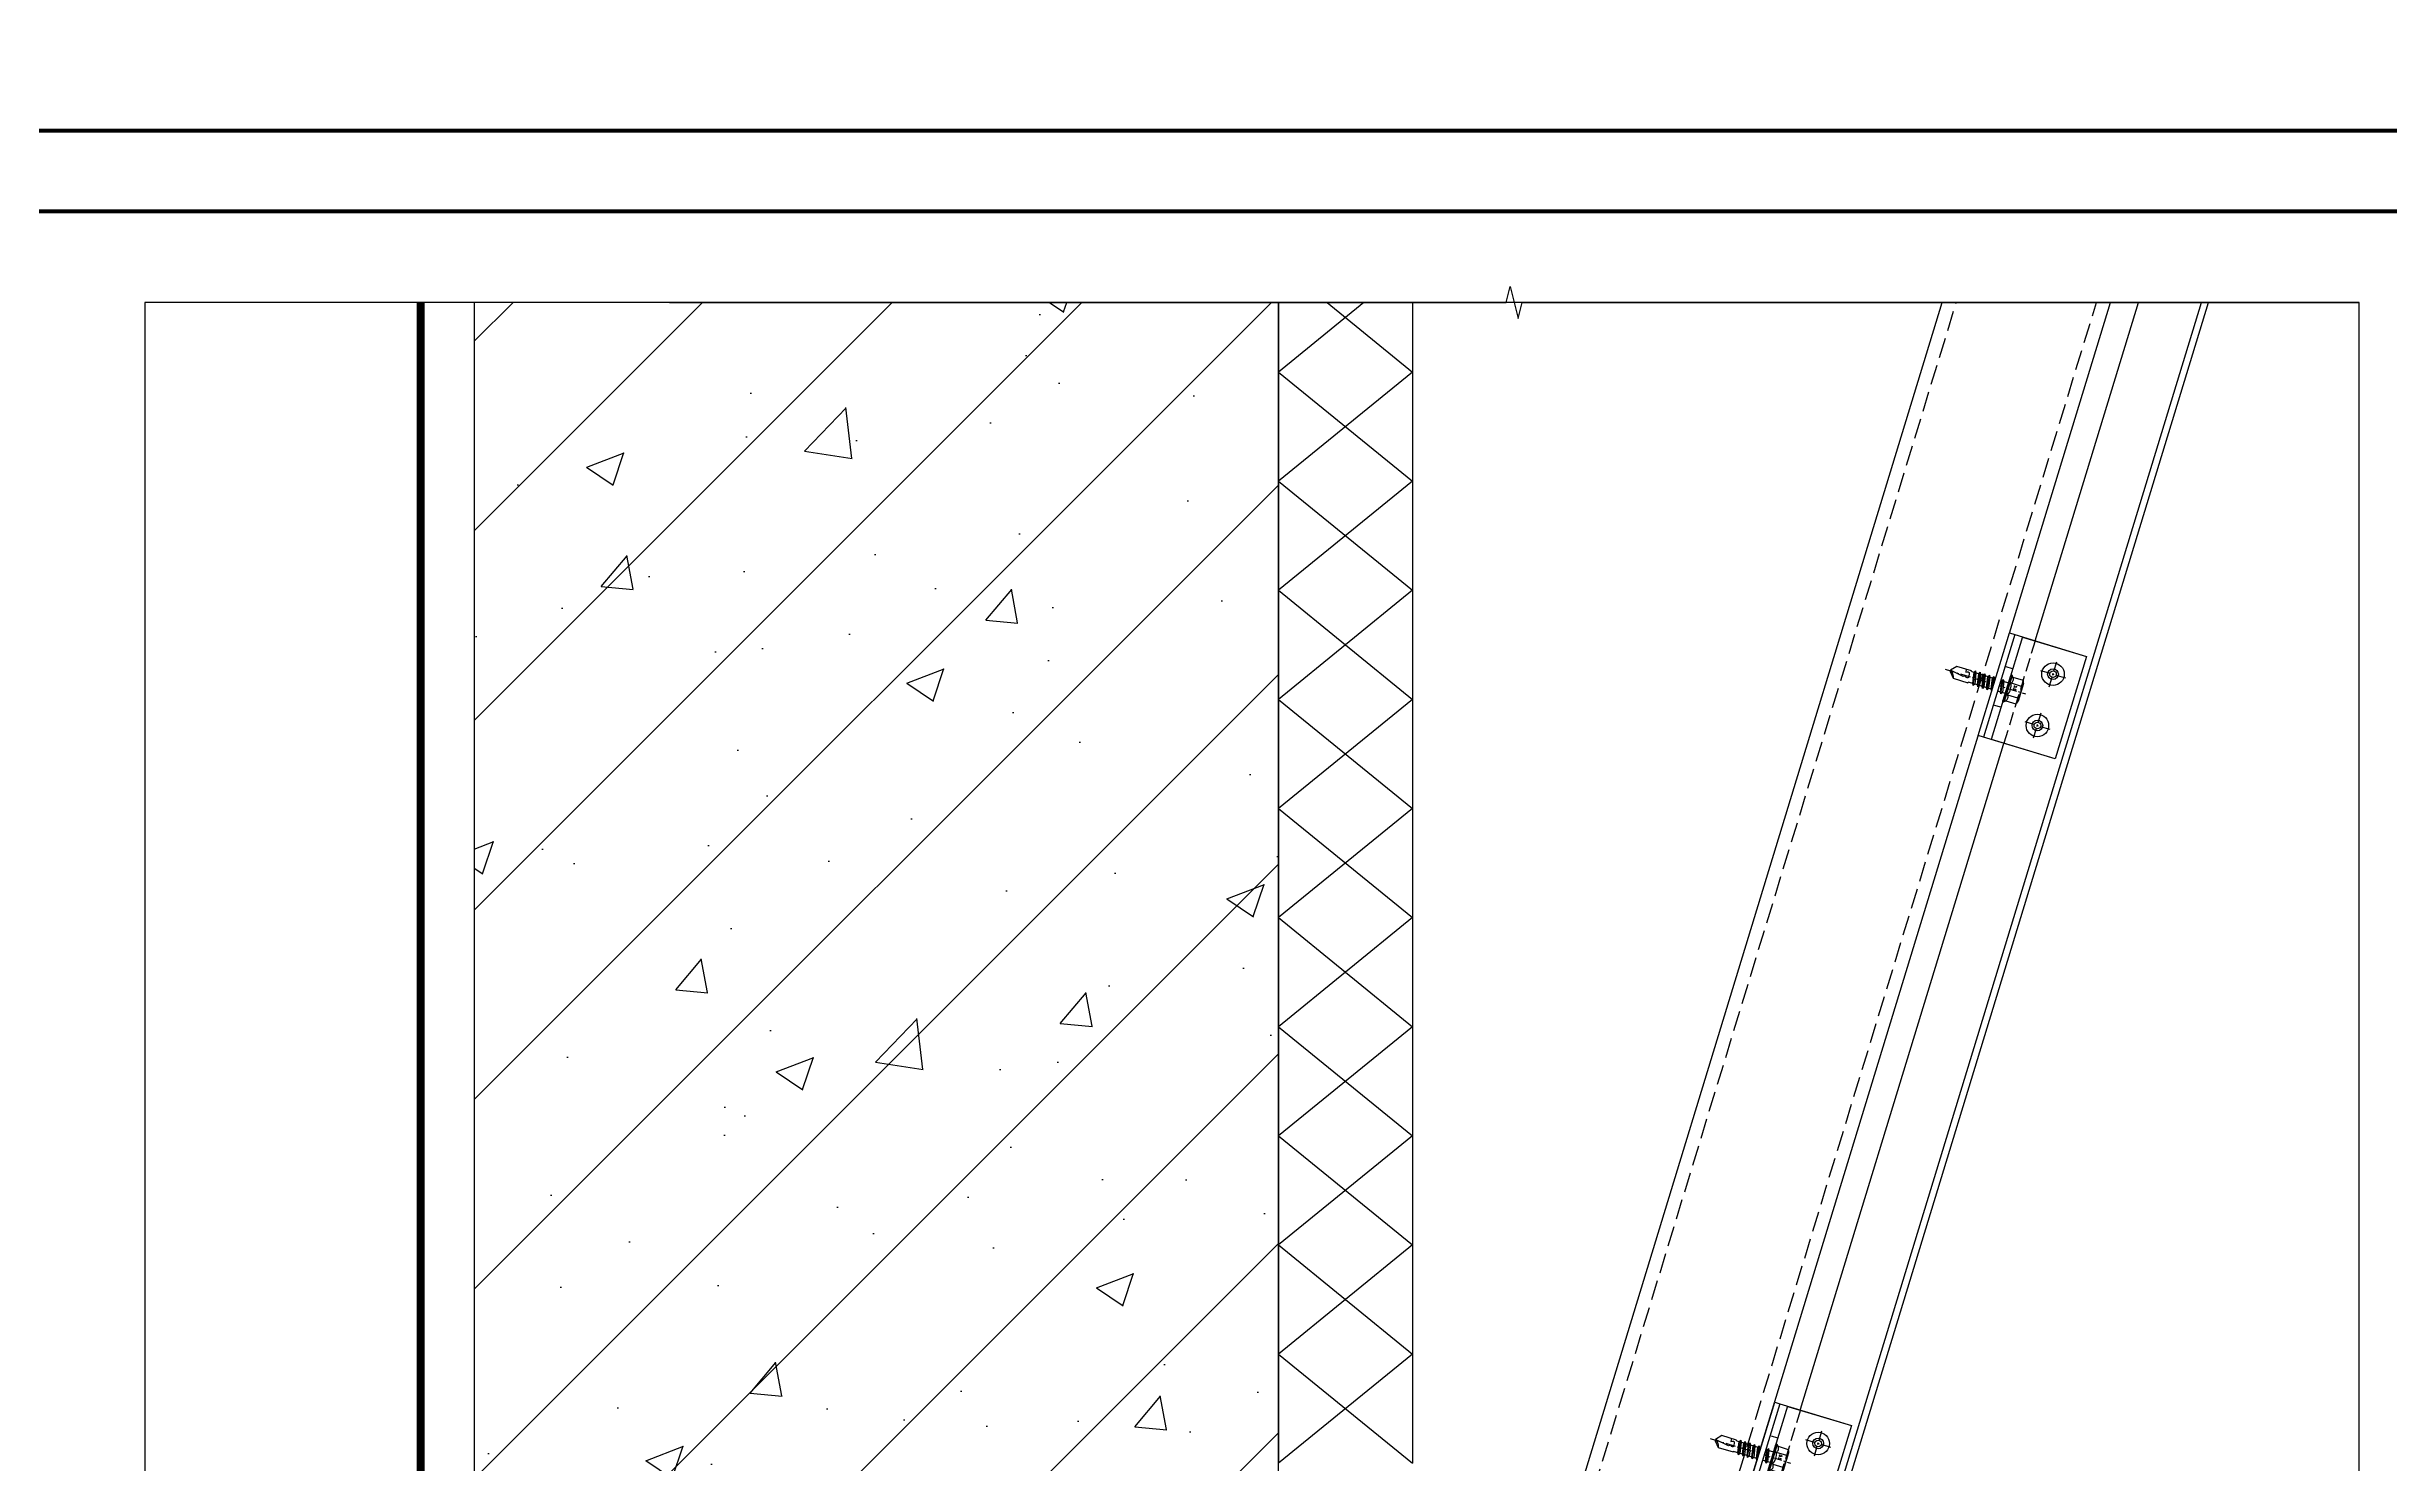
# Model space of a CAD drawing. Extents: x -160106 to 966792, y -663931 to 1550022.
# Drawn here: x -82057 to -81184, y -86062 to -85534 of the extents above; entities that cross this region are included whole.
import ezdxf
from ezdxf.enums import TextEntityAlignment as Align
from ezdxf.xclip import XClip

# ---------------------------------------------------------------- set-up
doc = ezdxf.new("R2010")
doc.units = 0
for name, pattern in [('CENTER', [2, 1.25, -0.25, 0.25, -0.25]), ('ZN-CENTER', [2, 1.25, -0.25, 0.25, -0.25]), ('ZN-DASH', [0.35, 0.25, -0.1])]:
    doc.linetypes.add(name, pattern=pattern)
for name, color, linetype in [('!ZN1-填充-8', 8, 'Continuous'), ('!ZN3-铝板幕墙-3', 3, 'Continuous'), ('!ZN4-辅助材料-1', 1, 'Continuous'), ('!ZN4-配件-11', 11, 'Continuous'), ('!ZN5-钢材投影-40', 40, 'Continuous'), ('!ZN5-铝材投影-112', 112, 'Continuous'), ('!ZN6-虚线-8', 8, 'ZN-DASH'), ('0-cxFrame', 155, 'Continuous'), ('3符号', 173, 'Continuous'), ('A-LIN-V', 9, 'Continuous'), ('S-SHAPE', 51, 'Continuous')]:
    doc.layers.add(name, color=color, linetype=linetype)
doc.layers.add('0-cxText', color=131, linetype='Continuous', lineweight=25)
doc.styles.add('cx_tuming', font='simhei.ttf')
doc.styles.add('cx_tuqian1', font='')
doc.styles.add('DHTEXT-1', font='ROMANS.shx', dxfattribs={"width": 0.7, "bigfont": 'CHINESE.shx'})
doc.styles.add('黑体', font='simhei.ttf', dxfattribs={"height": 12})
doc.styles.get('cx_tuqian1').set_extended_font_data('SimSun')

# ---------------------------------------------------------------- blocks, each defined once
blk = doc.blocks.new('$LinePat$保温板1')
at = {"color": 0}
for p, q in [((0, 0), (16, -20)), ((0, -20), (16, 0))]:
    blk.add_line(p, q, dxfattribs=at)
for points in [[(0, 0), (16, 0)], [(0, -20), (16, -20)]]:
    blk.add_lwpolyline(points)
blk = doc.blocks.new('*U1991')
at = {"color": 0, "linetype": 'ZN-CENTER', "ltscale": 3}
blk.add_line((24, 0), (-7.28, 0), dxfattribs=at)
at = {"ltscale": 10}
for p, q in [((-5.45, -3.46), (-5.45, 3.46)), ((-1.02, 4.62), (-4.95, 4.62)), ((-1.02, 2.31), (-4.95, 2.31)), ((-0.55, -5.12), (-0.55, 5.12)), ((-0.17, 5.48), (0, 4.84)), ((0, -4.84), (0, 4.84)), ((0, 2.08), (14.29, 2.08)), ((1.42, 2.73), (2.2, -2.73)), ((3.22, 2.73), (4, -2.73)), ((5.02, 2.73), (5.8, -2.73)), ((6.82, 2.73), (7.6, -2.73)), ((8.62, 2.73), (9.4, -2.73)), ((10.42, 2.73), (11.2, -2.73)), ((12.22, 2.73), (13, -2.73)), ((-1.02, -2.31), (-4.95, -2.31)), ((-1.02, -4.62), (-4.95, -4.62)), ((-0.17, -5.48), (0, -4.84)), ((14.29, -2.09), (0, -2.09))]:
    blk.add_line(p, q, dxfattribs=at)
for points in [[(1.83, -2.09), (1.05, 2.08), (1.42, 2.73), (1.79, 2.08), (2.57, -2.09), (2.2, -2.73)], [(3.63, -2.09), (2.85, 2.08), (3.22, 2.73), (3.59, 2.08), (4.37, -2.09), (4, -2.73)], [(5.43, -2.09), (4.65, 2.08), (5.02, 2.73), (5.39, 2.08), (6.17, -2.09), (5.8, -2.73)], [(7.23, -2.09), (6.45, 2.08), (6.82, 2.73), (7.19, 2.08), (7.97, -2.09), (7.6, -2.73)], [(9.03, -2.09), (8.25, 2.08), (8.62, 2.73), (8.99, 2.08), (9.77, -2.09), (9.4, -2.73)], [(10.83, -2.09), (10.05, 2.08), (10.42, 2.73), (10.79, 2.08), (11.57, -2.09), (11.2, -2.73)], [(12.63, -2.09), (11.85, 2.08), (12.22, 2.73), (12.59, 2.08), (13.37, -2.09), (13, -2.73)]]:
    blk.add_lwpolyline(points, close=True, dxfattribs=at)
for points in [[(14.29, -2.09, -0.414214), (14.45, -2.24), (14.45, -2.32), (20.18, -2.32), (22, -0.26), (22, 0.26), (20.18, 2.32), (14.45, 2.32), (14.45, 2.24, -0.414214), (14.29, 2.08)], [(16.51, -2.32), (16.36, -1.2), (15.83, -1.52, -0.530462), (15.03, -1.17), (14.81, 0.1, -0.651316), (15.47, 0.54), (16, 0.21), (16.77, 0.66), (22, -0.26, -0.201226), (20.18, 2.32)]]:
    blk.add_lwpolyline(points, format="xyb", dxfattribs=at)
for centre, radius, start, end in [((-3.87, 3.46), 1.58, 133.17355, 226.82645), ((0.13, 0), 5.58, 155.5673, 204.4327), ((0.07, 3.46), 1.58, 133.17355, 226.82645), ((4.07, 0), 5.58, 155.5673, 204.4327), ((7.48, -2.87), 11.32, 132.49215, 138.60636), ((-3.87, -3.46), 1.58, 133.17355, 226.82645), ((0.07, -3.46), 1.58, 133.17355, 226.82645), ((7.48, 2.87), 11.32, 221.39356, 227.50785)]:
    blk.add_arc(centre, radius, start, end, dxfattribs=at)
at = {"layer": 'Defpoints', "color": 0, "ltscale": 10, "style": 'DHTEXT-1', "width": 0.7}
blk.add_text('5.5', height=1, rotation=90, dxfattribs=at).set_placement((-2.46, -0.93), align=Align.CENTER)
blk = doc.blocks.new('*U2070')
at = {"color": 0, "linetype": 'CENTER', "ltscale": 3}
for p, q in [((4.88, 0), (-4.88, 0)), ((0, 4.88), (0, -4.88))]:
    blk.add_line(p, q, dxfattribs=at)
at = {"linetype": 'ByBlock', "ltscale": 10}
for radius in [4.2, 2, 1.23]:
    blk.add_circle((0, 0), radius, dxfattribs=at)
blk = doc.blocks.new('*U2372')
at = {"ltscale": 0.125}
blk.add_wipeout([(-20, -30), (20, -30), (20, -5), (-20, -5)], dxfattribs=at).dxf.layer = '!ZN6-虚线-8'
at = {"layer": '!ZN1-填充-8'}
h = blk.add_hatch(dxfattribs=at)
h.set_pattern_fill('NET3', color=256, scale=0.75, angle=180, style=0)
h.set_pattern_definition([(180, (-1731.706, 294.7402), (-3e-16, -2.38125), []), (240, (-1731.706, 294.7402), (2.062223, -1.190625), []), (300, (-1731.706, 294.7402), (2.062223, 1.190625), [])])
h.paths.add_polyline_path([(20, 0), (-20, 0), (-20, -2), (20, -2)])
at = {"layer": '!ZN5-铝材投影-112'}
blk.add_lwpolyline([(20, -2), (-20, -2), (-20, -30), (20, -30)], close=True, dxfattribs=at)
at = {"layer": '!ZN6-虚线-8', "linetype": 'ZN-DASH', "ltscale": 10}
for p, q in [((-7.5, -5), (-7.5, -2)), ((7.5, -5), (7.5, -2))]:
    blk.add_line(p, q, dxfattribs=at)
at = {"layer": '!ZN6-虚线-8', "color": 8, "linetype": 'ZN-DASH', "ltscale": 20}
blk.add_line((-20, -10), (20, -10), dxfattribs=at)
at = {"layer": '!ZN4-配件-11', "color": 1, "xscale": -1, "rotation": 270}
for name, p in [('*U1991', (0, -5)), ('*U2070', (-10, -20)), ('*U2070', (10, -20))]:
    blk.add_blockref(name, p, dxfattribs=at)
at = {"ltscale": 0.25}
blk.add_wipeout([(20, 0), (20, -2), (-20, -2), (-20, 0)], dxfattribs=at).dxf.layer = '!ZN4-辅助材料-1'
at = {"layer": '!ZN4-辅助材料-1'}
blk.add_lwpolyline([(20, 0), (-20, 0), (-20, -2), (20, -2)], close=True, dxfattribs=at)
at = {"layer": '!ZN5-铝材投影-112', "ltscale": 0.25}
blk.add_line((-20, -5), (20, -5), dxfattribs=at)
blk = doc.blocks.new('20250825140909')
at = {"layer": '!ZN1-填充-8', "ltscale": 20}
h = blk.add_hatch(dxfattribs=at)
h.set_pattern_fill('钢筋混凝土', color=256, scale=20)
h.set_pattern_definition([(45, (59817.96, 68234.193), (-35.35534, 35.35534), []), (50, (59817.96, 68234.19), (143.45204, -12.55043), [15, -165]), (355, (59817.96, 68234.2), (-27.75027, 150.43843), [12, -132]), (100.4514, (59829.92, 68233.15), (115.70188, 137.8879), [12.74804, -140.22842]), (46.1842, (59817.96, 68274.2), (213.4482, -33.1038), [22.5, -247.5]), (96.6356, (59835.75, 68271.43), (186.93254, 194.82357), [19.12206, -210.3426]), (351.1842, (59817.96, 68274.2), (186.9324, 194.8237), [18, -198]), (21, (59837.96, 68264.19), (119.38141, -80.52378), [15, -165]), (326, (59837.96, 68264.2), (48.66307, 145.03), [12, -132]), (71.4514, (59847.91, 68257.48), (168.04453, 64.5061), [12.74804, -140.22842]), (37.5, (59817.96, 68234.193), (2.43197, 66.57877), [0, -130.4, 0, -134, 0, -132.5]), (7.5, (59817.96, 68234.19), (52.61391, 78.88234), [0, -76.4, 0, -127.4, 0, -50.5]), (327.5, (59773.36, 68234.193), (106.764487, -4.510974), [0, -50, 0, -156, 0, -207]), (317.5, (59753.36, 68234.19), (116.63723, 20.021), [0, -65, 0, -103.6, 0, -147])])
h.paths.add_polyline_path([(-2500, 6740), (-2500, 5000), (-2200.1, 5000), (-2200, 6740), (-2100, 6740), (-2100, 7190), (-1700, 7190), (-1700, 7440), (-2500, 7445)])
at = {"layer": '!ZN3-铝板幕墙-3'}
for p, q in [((-2118.51, 4975), (770.5, 14439)), ((-2096.01, 4971.64), (793.27, 14436.5)), ((-2093.51, 4971.27), (796.64, 14439))]:
    blk.add_line(p, q, dxfattribs=at)
at = {"layer": '!ZN5-钢材投影-40', "ltscale": 1000}
for p, q in [((-2172.91, 5036.54), (-1592.22, 6938.81)), ((-2115.52, 5019.02), (-1534.83, 6921.3))]:
    blk.add_line(p, q, dxfattribs=at)
at = {"layer": '!ZN6-虚线-8', "ltscale": 30}
for p, q in [((-2168.13, 5035.08), (-1587.43, 6937.35)), ((-2120.31, 5020.48), (-1539.61, 6922.76))]:
    blk.add_line(p, q, dxfattribs=at)
at = {"color": 4, "linetype": 'ZN-DASH', "ltscale": 30, "const_width": 3}
blk.add_lwpolyline([(-3926.38, 7310), (-2520, 7310), (-2520, 5720), (-2520, 5720), (-2520, 4902), (-2520, 4902)], dxfattribs=at)
at = {"layer": 'S-SHAPE'}
blk.add_lwpolyline([(-2500, 6740), (-2500, 5000), (-2200, 5000), (-2200, 6740)], dxfattribs=at)
at = {"layer": 'A-LIN-V', "xscale": -2.543614942915339, "yscale": 2.5, "zscale": 2.5, "rotation": 89.99764138074882}
for p in [(-2200.06, 5773.26), (-2200.07, 5732.56), (-2200.07, 5691.86), (-2200.07, 5651.17), (-2200.07, 5610.47), (-2200.07, 5569.77), (-2200.07, 5529.07), (-2200.08, 5488.37), (-2200.08, 5447.68), (-2200.08, 5406.98), (-2200.08, 5366.28)]:
    blk.add_blockref('$LinePat$保温板1', p, dxfattribs=at)
at = {"xscale": -1, "rotation": 73.02450059439599}
for p in [(-1933.24, 5616.15), (-2020.83, 5329.22)]:
    blk.add_blockref('*U2372', p, dxfattribs=at)
blk = doc.blocks.new('TK22.A2 L(Dragon)')
at = {"layer": '0-cxFrame', "color": 7, "const_width": 0.5}
blk.add_lwpolyline([(0, 0), (-594, 0), (-594, 420), (0, 420)], close=True, dxfattribs=at)
at = {"layer": '0-cxFrame', "const_width": 0.5}
blk.add_lwpolyline([(-80, 10), (-574, 10), (-574, 410), (-80, 410)], close=True, dxfattribs=at)
at = {"style": '黑体', "flags": 4}
blk.add_attdef('图幅', text='', height=3.3, dxfattribs=at).set_placement((-40, 3), align=Align.RIGHT)
at = {"layer": '0-cxText', "flags": 4}
for tag, height, style, p in [('建设单位', 3.5, 'cx_tuming', (-45, 240)), ('项目名称', 3.5, 'cx_tuming', (-45, 210)), ('子项名称', 3.5, 'cx_tuming', (-45, 180)), ('工程编号', 3.3, 'cx_tuqian1', (-35, 165)), ('图名1', 3.5, 'cx_tuming', (-45, 87)), ('图名2', 3.5, 'cx_tuming', (-45, 79)), ('图名3', 3.5, 'cx_tuming', (-45, 71)), ('出图日期', 3.3, 'cx_tuqian1', (-39, 60)), ('专业', 3.3, 'cx_tuqian1', (-55, 52)), ('图号', 3.3, 'cx_tuqian1', (-55, 44)), ('版次', 3.3, 'cx_tuqian1', (-20, 44))]:
    blk.add_attdef(tag, text='', height=height, dxfattribs=dict(at, style=style)).set_placement(p, align=Align.MIDDLE)
at = {"layer": 'Defpoints', "color": 6, "flags": 4}
for tag, height, style, p in [('tufu', 3.3, '黑体', (-12, 12)), ('dwfname', 4, 'cx_tuqian1', (-80, 3))]:
    blk.add_attdef(tag, text='', height=height, dxfattribs=dict(at, style=style)).set_placement(p, align=Align.RIGHT)
blk = doc.blocks.new('20250828132035')
at = {"color": 4, "linetype": 'ZN-DASH', "ltscale": 30, "const_width": 3, "elevation": 0}
blk.add_lwpolyline([(455.54, 36.53), (455.54, 50), (-1126.38, 50)], dxfattribs=at)

msp = doc.modelspace()

# ---------------------------------------------------------------- block references
at = {"ltscale": 1000}
ref = msp.add_blockref('20250825140909', (-79397.72, -91387.77), dxfattribs=at)
XClip(ref).set_block_clipping_path([(-2622.8469257874, 4702.4590139577), (-1797.0541882785, 5758.5182929116)])
at = {"ltscale": 50}
ref = msp.add_blockref('20250828132035', (-80273.87, -86085.54), dxfattribs=at)
XClip(ref).set_block_clipping_path([(-96.7647989804, -640.091455574), (814.8825443383, 367.4414649424)])

# ---------------------------------------------------------------- next in the draw order: linework, layer by layer
at = {"layer": '3符号'}
msp.add_lwpolyline([(-81824.92, -85629.25), (-81512.85, -85629.25), (-81511.35, -85623.25), (-81508.35, -85635.25), (-81506.85, -85629.25), (-81194.78, -85629.25)], dxfattribs=at)

# ---------------------------------------------------------------- next in the draw order: block references
at = {"layer": '0-cxFrame', "xscale": 3, "yscale": 3, "zscale": 3}
msp.add_blockref('TK22.A2 L(Dragon)', (-80714.94, -86825.19), dxfattribs=at)

doc.saveas('drawing.dxf')
